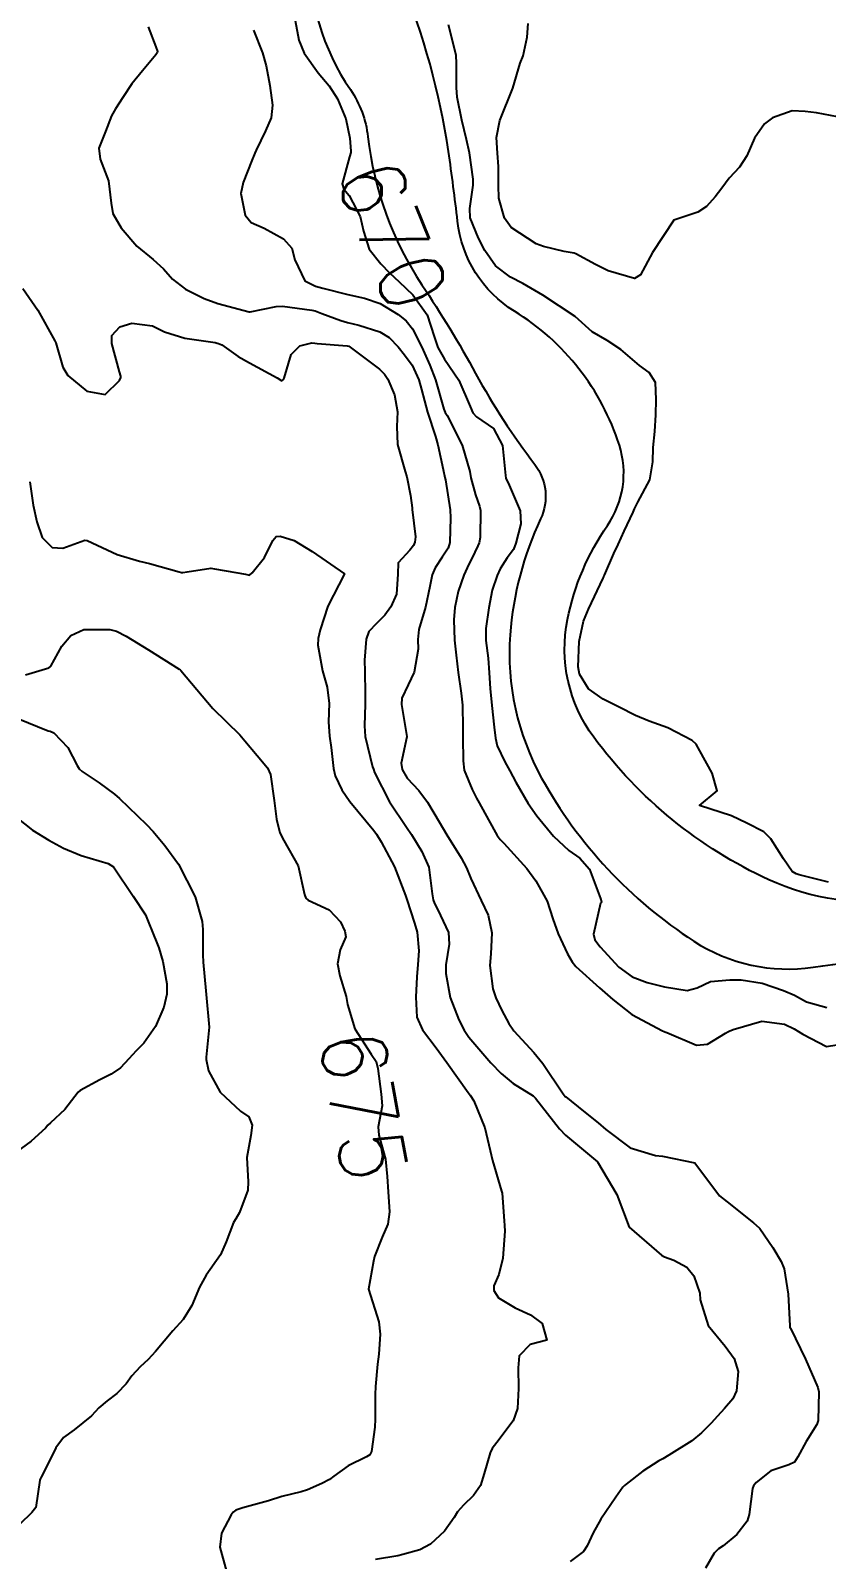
# Model space of a CAD drawing. Header units: metres. Extents: x 298520 to 308411, y 7433745 to 7450750.
# Drawn here: x 300614.1 to 300663.1, y 7444775.1 to 7444869.2 of the extents above; entities that cross this region are included whole.
import ezdxf
from ezdxf.enums import TextEntityAlignment as Align

# ---------------------------------------------------------------- set-up
doc = ezdxf.new("R2010")
doc.units = ezdxf.units.M
doc.header["$LTSCALE"] = 10
for name, color, linetype in [('Cotas', 45, 'Continuous'), ('Curvas de Nivel 1m', 11, 'Continuous'), ('Curvas de Nivel 5m', 15, 'Continuous'), ('Hidrografia', 140, 'Continuous')]:
    doc.layers.add(name, color=color, linetype=linetype)
doc.styles.add('Style-STANDARD', font='STANDARD.shx')

msp = doc.modelspace()

# ---------------------------------------------------------------- linework, layer by layer
at = {"layer": 'Curvas de Nivel 1m', "flags": 128}
for points, elevation in [([(300621.346, 7444869.386), (300621.826, 7444868.158), (300621.917, 7444867.869), (300621.906, 7444867.785), (300621.82, 7444867.667), (300620.994, 7444866.693), (300620.354, 7444865.892), (300619.784, 7444865.039), (300619.332, 7444864.35), (300619.098, 7444863.907), (300618.724, 7444862.945), (300618.306, 7444861.914), (300618.401, 7444861.249), (300618.91, 7444859.908), (300619.085, 7444858.53), (300619.175, 7444857.905), (300619.69, 7444857.013), (300620.665, 7444855.89), (300621.665, 7444855.065), (300622.292, 7444854.504), (300622.858, 7444853.862), (300623.644, 7444853.239), (300624.806, 7444852.667), (300625.631, 7444852.365), (300627.574, 7444851.851), (300627.624, 7444851.851), (300629.227, 7444852.186), (300629.629, 7444852.205), (300631.427, 7444851.961), (300631.625, 7444851.909), (300632.041, 7444851.754), (300633.201, 7444851.319), (300633.618, 7444851.203), (300634.309, 7444851.03), (300635.612, 7444850.616), (300636.175, 7444850.268), (300636.728, 7444849.693), (300637.125, 7444849.214), (300637.592, 7444848.561), (300638.009, 7444847.676), (300638.183, 7444847.064), (300638.543, 7444845.67), (300639.028, 7444844.175), (300639.171, 7444843.664), (300639.51, 7444842.141), (300639.618, 7444841.659), (300639.645, 7444841.515), (300639.928, 7444839.656), (300639.959, 7444839.175), (300639.912, 7444837.656), (300639.806, 7444837.308), (300639.449, 7444836.746), (300639.012, 7444836.094), (300638.835, 7444835.669), (300638.694, 7444834.939), (300638.411, 7444833.675), (300638.016, 7444832.298), (300637.941, 7444831.682), (300637.971, 7444831.094), (300637.726, 7444829.685), (300637.355, 7444828.887), (300636.964, 7444828.077), (300636.938, 7444827.694), (300637.279, 7444825.724), (300637.278, 7444825.69), (300636.914, 7444824.076), (300636.979, 7444823.693), (300637.288, 7444823.159), (300638, 7444822.399), (300638.541, 7444821.671), (300639.255, 7444820.462), (300639.739, 7444819.655), (300640.624, 7444818.251), (300640.941, 7444817.643), (300641.213, 7444816.977), (300641.836, 7444815.63), (300642.272, 7444814.712), (300642.495, 7444813.627), (300642.45, 7444812.337), (300642.385, 7444811.628), (300642.56, 7444810.197), (300642.745, 7444809.624), (300643.115, 7444808.854), (300643.545, 7444808.051), (300643.853, 7444807.609), (300645.083, 7444806.277), (300645.645, 7444805.584), (300646.89, 7444803.736), (300647.017, 7444803.57), (300647.053, 7444803.532), (300648.15, 7444802.66), (300649.037, 7444801.95), (300649.512, 7444801.535), (300651.016, 7444800.41), (300652.575, 7444799.939), (300653.009, 7444799.892), (300655.003, 7444799.47), (300656.504, 7444797.455), (300656.977, 7444797.084), (300658.599, 7444795.793), (300658.954, 7444795.472), (300658.989, 7444795.429), (300659.788, 7444794.264), (300660.314, 7444793.409), (300660.483, 7444792.961), (300660.735, 7444791.403), (300660.843, 7444789.441), (300660.842, 7444789.401), (300660.849, 7444789.367), (300660.882, 7444789.308), (300661.801, 7444787.391), (300662.566, 7444785.654), (300662.624, 7444785.382), (300662.576, 7444783.623), (300662.5, 7444783.383), (300661.855, 7444782.336), (300661.333, 7444781.395), (300661.136, 7444781.048), (300660.785, 7444780.893), (300659.661, 7444780.535), (300658.769, 7444779.816), (300658.602, 7444779.595), (300658.542, 7444779.432), (300658.347, 7444777.834), (300658.212, 7444777.435), (300657.569, 7444776.608), (300656.728, 7444775.914), (300656.449, 7444775.73), (300656.185, 7444775.455), (300655.641, 7444774.528)], 672), ([(300627.837, 7444869.18), (300628.383, 7444867.794), (300628.608, 7444866.995), (300628.835, 7444865.79), (300629.007, 7444864.561), (300628.925, 7444863.788), (300628.569, 7444862.984), (300627.999, 7444861.797), (300627.921, 7444861.618), (300627.737, 7444861.161), (300627.196, 7444859.808), (300627.048, 7444859.142), (300627.315, 7444857.806), (300627.696, 7444857.357), (300628.491, 7444856.992), (300629.681, 7444856.345), (300630.202, 7444855.775), (300630.382, 7444855.056), (300630.998, 7444853.767), (300631.648, 7444853.436), (300632.096, 7444853.303), (300633.641, 7444852.925), (300634.658, 7444852.699), (300635.633, 7444852.358), (300636.736, 7444851.693), (300637.234, 7444851.301), (300637.614, 7444850.812), (300638.191, 7444849.674), (300638.693, 7444848.568), (300639.036, 7444847.665), (300639.556, 7444845.863), (300639.63, 7444845.659), (300639.746, 7444845.463), (300640.685, 7444843.648), (300641.138, 7444842.015), (300641.212, 7444841.643), (300641.493, 7444840.599), (300641.744, 7444839.895), (300641.808, 7444839.635), (300641.788, 7444837.957), (300641.722, 7444837.636), (300641.643, 7444837.455), (300641.454, 7444837.071), (300640.993, 7444836.091), (300640.78, 7444835.647), (300640.426, 7444834.646), (300640.226, 7444833.652), (300640.165, 7444832.893), (300640.201, 7444831.652), (300640.298, 7444830.732), (300640.432, 7444829.649), (300640.611, 7444828.387), (300640.701, 7444827.646), (300640.723, 7444826.245), (300640.714, 7444825.646), (300640.733, 7444824.211), (300640.798, 7444823.645), (300641.281, 7444822.448), (300641.565, 7444821.924), (300641.72, 7444821.633), (300642.298, 7444820.584), (300642.829, 7444819.616), (300643.01, 7444819.382), (300643.238, 7444819.153), (300644.647, 7444817.596), (300645.212, 7444816.837), (300645.915, 7444815.583), (300646.264, 7444814.497), (300646.577, 7444813.576), (300647.161, 7444812.347), (300647.438, 7444811.848), (300647.669, 7444811.562), (300649.134, 7444810.251), (300649.946, 7444809.532), (300651.114, 7444808.61), (300653.002, 7444807.603), (300653.104, 7444807.565), (300653.149, 7444807.545), (300653.263, 7444807.498), (300655.092, 7444806.724), (300655.77, 7444806.786), (300656.89, 7444807.452), (300657.022, 7444807.532), (300657.104, 7444807.579), (300657.354, 7444807.695), (300659.111, 7444808.202), (300660.503, 7444808.012), (300661.106, 7444807.719), (300661.644, 7444807.395), (300663.092, 7444806.648), (300663.724, 7444806.74)], 671), ([(300663.778, 7444863.851), (300662.484, 7444864.094), (300661.781, 7444864.189), (300660.978, 7444864.211), (300659.777, 7444863.797), (300659.289, 7444863.427), (300658.665, 7444862.531), (300658.195, 7444861.443), (300657.736, 7444860.759), (300657.109, 7444860.076), (300656.648, 7444859.461), (300656.249, 7444858.931), (300655.706, 7444858.334), (300655.186, 7444857.99), (300653.693, 7444857.49), (300652.382, 7444855.509), (300651.659, 7444854.132), (300651.273, 7444853.908), (300649.661, 7444854.376), (300648.874, 7444854.761), (300647.671, 7444855.418), (300647.564, 7444855.453), (300646.954, 7444855.571), (300645.677, 7444855.864), (300645.235, 7444856.039), (300643.694, 7444857.045), (300643.288, 7444857.616), (300642.942, 7444858.849), (300642.913, 7444859.622), (300642.916, 7444860.804), (300642.846, 7444861.623), (300642.793, 7444862.589), (300642.987, 7444863.622), (300643.793, 7444865.61), (300644.25, 7444867.164), (300644.422, 7444867.604), (300644.682, 7444868.75), (300644.746, 7444869.601)], 671), ([(300613.643, 7444853.297), (300614.553, 7444851.961), (300615.604, 7444850.066), (300615.646, 7444849.992), (300615.662, 7444849.949), (300616.097, 7444848.452), (300616.403, 7444847.938), (300617.569, 7444846.975), (300618.701, 7444846.774), (300619.579, 7444847.618), (300619.677, 7444847.803), (300619.673, 7444847.899), (300619.586, 7444848.163), (300619.109, 7444849.905), (300619.116, 7444850.397), (300619.613, 7444850.928), (300620.357, 7444851.152), (300621.614, 7444850.993), (300622.355, 7444850.613), (300623.607, 7444850.239), (300625.473, 7444849.962), (300625.604, 7444849.93), (300625.682, 7444849.907), (300625.885, 7444849.826), (300626.885, 7444849.1), (300627.592, 7444848.711), (300629.295, 7444847.783), (300629.58, 7444847.61), (300629.679, 7444847.681), (300629.719, 7444847.779), (300630.152, 7444849.22), (300630.68, 7444849.769), (300631.419, 7444849.948), (300631.605, 7444849.93), (300631.752, 7444849.905), (300633.603, 7444849.757), (300633.698, 7444849.729), (300635.589, 7444848.328), (300635.895, 7444848.015), (300636.109, 7444847.702), (300636.519, 7444846.746), (300636.691, 7444845.693), (300636.65, 7444844.8), (300636.697, 7444843.693), (300637.178, 7444842.024), (300637.278, 7444841.692), (300637.491, 7444840.544), (300637.593, 7444839.797), (300637.603, 7444839.688), (300637.794, 7444838.013), (300637.765, 7444837.685), (300637.678, 7444837.469), (300637.455, 7444837.177), (300636.738, 7444836.402), (300636.715, 7444835.697), (300636.634, 7444834.485), (300636.292, 7444833.701), (300635.923, 7444833.189), (300635.403, 7444832.67), (300634.942, 7444832.17), (300634.76, 7444831.716), (300634.675, 7444830.416), (300634.687, 7444829.717), (300634.699, 7444828.366), (300634.698, 7444827.716), (300634.663, 7444826.376), (300634.712, 7444825.716), (300635.165, 7444823.841), (300635.211, 7444823.711), (300635.291, 7444823.508), (300636.205, 7444821.701), (300637.25, 7444820.134), (300637.553, 7444819.685), (300638.196, 7444818.639), (300638.633, 7444817.669), (300638.834, 7444816.029), (300638.887, 7444815.665), (300638.969, 7444815.442), (300639.187, 7444815.059), (300639.832, 7444813.653), (300639.884, 7444812.935), (300639.673, 7444811.655), (300639.662, 7444811.138), (300639.946, 7444809.652), (300640.472, 7444808.284), (300640.8, 7444807.643), (300641.096, 7444807.205), (300642.44, 7444805.626), (300643.066, 7444804.974), (300643.814, 7444804.363), (300645.053, 7444803.608), (300645.072, 7444803.59), (300645.184, 7444803.457), (300646.664, 7444801.574), (300647.027, 7444801.189), (300649.003, 7444799.54), (300650.201, 7444797.528), (300650.953, 7444795.52), (300652.936, 7444793.8), (300653.125, 7444793.687), (300653.711, 7444793.488), (300654.507, 7444793.054), (300654.923, 7444792.516), (300655.297, 7444791.466), (300655.317, 7444791.056), (300655.814, 7444789.461), (300656.87, 7444788.197), (300657.412, 7444787.445), (300657.655, 7444786.642), (300657.56, 7444785.443), (300657.327, 7444784.953), (300656.827, 7444784.37), (300656.39, 7444783.884), (300656.006, 7444783.458), (300655.407, 7444782.864), (300654.802, 7444782.363), (300653.398, 7444781.491), (300653.016, 7444781.271), (300652.787, 7444781.138), (300651.785, 7444780.502), (300650.766, 7444779.71), (300650.659, 7444779.627), (300650.555, 7444779.523), (300650.128, 7444778.901), (300649.214, 7444777.543), (300648.735, 7444776.713), (300648.377, 7444775.902), (300648.133, 7444775.556), (300647.33, 7444774.948)], 673), ([(300614.08, 7444841.389), (300614.272, 7444839.962), (300614.501, 7444838.931), (300614.831, 7444837.956), (300615.454, 7444837.352), (300616.095, 7444837.299), (300617.461, 7444837.799), (300617.608, 7444837.772), (300619.448, 7444836.913), (300620.817, 7444836.512), (300621.44, 7444836.357), (300623.258, 7444835.853), (300623.395, 7444835.813), (300623.432, 7444835.807), (300623.477, 7444835.805), (300623.751, 7444835.847), (300625.203, 7444836.066), (300625.436, 7444836.044), (300626.745, 7444835.81), (300627.341, 7444835.711), (300627.432, 7444835.682), (300627.579, 7444835.651), (300627.76, 7444835.797), (300628.504, 7444836.733), (300629.026, 7444837.784), (300629.233, 7444838.015), (300629.466, 7444838.04), (300630.33, 7444837.771), (300631.453, 7444837.105), (300633.433, 7444835.73), (300632.416, 7444833.745), (300631.936, 7444832.29), (300631.817, 7444831.754), (300631.795, 7444831.346), (300632.085, 7444829.749), (300632.369, 7444828.76), (300632.491, 7444827.743), (300632.458, 7444826.611), (300632.509, 7444825.742), (300632.609, 7444825.043), (300632.76, 7444823.738), (300632.853, 7444823.301), (300633.28, 7444822.435), (300633.771, 7444821.725), (300635.246, 7444819.93), (300635.409, 7444819.708), (300635.699, 7444819.244), (300636.511, 7444817.697), (300637.196, 7444815.924), (300637.261, 7444815.689), (300637.734, 7444814.237), (300637.916, 7444813.679), (300638.01, 7444812.526), (300637.947, 7444811.678), (300637.893, 7444810.928), (300637.815, 7444809.68), (300637.881, 7444808.449), (300638.238, 7444807.673), (300639.086, 7444806.563), (300639.734, 7444805.653), (300641.055, 7444803.805), (300641.173, 7444803.639), (300641.393, 7444803.293), (300642.072, 7444801.63), (300642.402, 7444800.236), (300642.535, 7444799.625), (300642.987, 7444798.078), (300643.106, 7444797.74), (300643.137, 7444797.618), (300643.254, 7444795.904), (300643.29, 7444795.615), (300643.3, 7444795.273), (300643.183, 7444793.616), (300642.923, 7444792.617), (300642.63, 7444791.908), (300642.617, 7444791.623), (300642.906, 7444791.176), (300643.941, 7444790.561), (300644.891, 7444790.133), (300645.607, 7444789.583), (300645.883, 7444788.569), (300644.87, 7444788.299), (300644.192, 7444787.6), (300644.121, 7444786.866), (300644.138, 7444785.601), (300644.071, 7444784.354), (300643.812, 7444783.605), (300642.799, 7444782.27), (300642.528, 7444781.89), (300642.402, 7444781.624), (300642.036, 7444780.366), (300641.797, 7444779.63), (300641.379, 7444779.012), (300640.751, 7444778.422), (300640.389, 7444778.001), (300640.18, 7444777.646), (300639.583, 7444776.803), (300638.726, 7444776.004), (300638.066, 7444775.67), (300637.034, 7444775.371), (300636.717, 7444775.304), (300635.348, 7444775.069)], 674), ([(300613.326, 7444826.819), (300615.191, 7444826.075), (300615.314, 7444826.043), (300615.543, 7444825.947), (300616.402, 7444825.031), (300616.98, 7444823.925), (300617.104, 7444823.736), (300617.289, 7444823.565), (300618.333, 7444822.859), (300619.276, 7444822.167), (300619.58, 7444821.897), (300621.249, 7444820.31), (300621.665, 7444819.874), (300622.377, 7444819.006), (300623.223, 7444817.85), (300624.236, 7444815.84), (300624.685, 7444814.328), (300624.722, 7444813.835), (300624.712, 7444812.279), (300624.747, 7444811.834), (300624.894, 7444810.065), (300624.914, 7444809.832), (300625.103, 7444807.83), (300624.931, 7444805.985), (300624.931, 7444805.832), (300625.073, 7444805.151), (300625.786, 7444803.823), (300627.042, 7444802.669), (300627.55, 7444802.314), (300627.758, 7444801.799), (300627.663, 7444801.161), (300627.431, 7444799.804), (300627.498, 7444798.312), (300627.489, 7444797.802), (300626.969, 7444796.426), (300626.738, 7444796.04), (300626.601, 7444795.814), (300626.151, 7444794.611), (300625.803, 7444793.821), (300624.92, 7444792.565), (300624.512, 7444791.834), (300624.041, 7444790.693), (300623.496, 7444789.844), (300622.876, 7444789.142), (300621.795, 7444787.871), (300621.36, 7444787.373), (300620.853, 7444786.924), (300620.356, 7444786.376), (300619.995, 7444785.888), (300619.434, 7444785.294), (300618.827, 7444784.832), (300618.322, 7444784.406), (300617.863, 7444783.914), (300616.804, 7444783.046), (300616.15, 7444782.585), (300615.675, 7444781.941), (300615.387, 7444781.344), (300614.775, 7444780.141), (300614.712, 7444780.012), (300614.693, 7444779.951), (300614.429, 7444778.272), (300614.2, 7444777.955), (300613.446, 7444777.252)], 676), ([(300613.254, 7444820.724), (300614.238, 7444819.96), (300615.237, 7444819.334), (300616.139, 7444818.843), (300617.228, 7444818.402), (300618.882, 7444817.903), (300619.22, 7444817.687), (300620.43, 7444815.888), (300621.182, 7444814.742), (300621.434, 7444814.135), (300621.53, 7444813.875), (300622.01, 7444812.716), (300622.261, 7444811.863), (300622.5, 7444810.492), (300622.498, 7444809.859), (300622.308, 7444809.055), (300621.811, 7444807.869), (300621.092, 7444806.834), (300620.609, 7444806.364), (300620.17, 7444805.889), (300619.645, 7444805.324), (300619.069, 7444804.94), (300618.378, 7444804.595), (300617.159, 7444803.928), (300617.052, 7444803.826), (300616.226, 7444802.754), (300615.339, 7444801.947), (300615.181, 7444801.798), (300615.028, 7444801.622), (300614.152, 7444800.822), (300613.003, 7444799.97)], 677)]:
    msp.add_lwpolyline(points, dxfattribs=dict(at, elevation=elevation))
at = {"layer": 'Curvas de Nivel 5m', "flags": 128}
for points, elevation in [([(300630.408, 7444869.772), (300630.628, 7444868.565), (300630.95, 7444867.769), (300631.805, 7444866.562), (300632.485, 7444865.75), (300632.999, 7444864.955), (300633.507, 7444863.734), (300633.755, 7444862.53), (300633.823, 7444861.729), (300633.819, 7444861.652), (300633.74, 7444861.392), (300633.289, 7444859.737), (300633.393, 7444859.408), (300633.716, 7444859.001), (300634.405, 7444857.723), (300634.604, 7444856.806), (300634.952, 7444855.717), (300635.664, 7444854.81), (300636.211, 7444854.255), (300636.794, 7444853.693), (300637.641, 7444852.902), (300638.515, 7444851.671), (300638.947, 7444850.329), (300639.185, 7444849.664), (300639.596, 7444848.944), (300640.467, 7444847.651), (300641.173, 7444846.03), (300641.338, 7444845.642), (300641.55, 7444845.396), (300642.6, 7444844.681), (300643.165, 7444843.616), (300643.344, 7444841.774), (300643.371, 7444841.612), (300643.406, 7444841.516), (300643.5, 7444841.337), (300644.249, 7444839.602), (300644.276, 7444838.801), (300643.984, 7444837.605), (300643.831, 7444837.233), (300643.449, 7444836.707), (300643.023, 7444836.032), (300642.821, 7444835.619), (300642.514, 7444834.714), (300642.317, 7444833.626), (300642.135, 7444832.363), (300642.129, 7444831.629), (300642.286, 7444830.54), (300642.347, 7444829.625), (300642.398, 7444828.669), (300642.495, 7444827.623), (300642.652, 7444826.291), (300642.723, 7444825.619), (300642.83, 7444825.139), (300643.298, 7444824.167), (300643.607, 7444823.607), (300643.987, 7444822.902), (300644.73, 7444821.595), (300645.261, 7444820.827), (300646.289, 7444819.58), (300647.234, 7444818.703), (300647.908, 7444818.238), (300648.511, 7444817.551), (300649.196, 7444815.751), (300649.244, 7444815.539), (300649.222, 7444815.511), (300649.192, 7444815.457), (300648.754, 7444813.546), (300648.831, 7444813.206), (300649.165, 7444812.771), (300650.323, 7444811.528), (300651.144, 7444810.929), (300652.07, 7444810.58), (300653.135, 7444810.321), (300654.524, 7444810.087), (300655.135, 7444810.245), (300655.964, 7444810.639), (300657.142, 7444810.747), (300657.844, 7444810.738), (300659.14, 7444810.545), (300660.455, 7444810.084), (300661.129, 7444809.788), (300661.874, 7444809.392), (300663.12, 7444809.048)], 670), ([(300663.213, 7444816.747), (300661.419, 7444817.199), (300661.221, 7444817.258), (300660.986, 7444817.402), (300660.457, 7444818.181), (300659.677, 7444819.416), (300659.247, 7444819.854), (300658.194, 7444820.378), (300657.257, 7444820.839), (300655.273, 7444821.47), (300656.364, 7444822.372), (300656.054, 7444823.462), (300655.307, 7444824.835), (300655.083, 7444825.245), (300654.839, 7444825.477), (300653.324, 7444826.25), (300652.183, 7444826.659), (300651.335, 7444827.019), (300650.335, 7444827.53), (300649.348, 7444828.017), (300648.456, 7444828.655), (300647.89, 7444829.562), (300647.805, 7444830.001), (300647.87, 7444831.563), (300648.146, 7444832.814), (300648.441, 7444833.555), (300649.351, 7444835.46), (300649.389, 7444835.541), (300649.404, 7444835.57), (300649.434, 7444835.641), (300650.018, 7444836.971), (300650.266, 7444837.532), (300650.646, 7444838.353), (300651.19, 7444839.523), (300651.28, 7444839.727), (300651.489, 7444840.13), (300652.221, 7444841.509), (300652.41, 7444842.616), (300652.432, 7444843.507), (300652.532, 7444844.494), (300652.601, 7444845.504), (300652.617, 7444846.455), (300652.565, 7444847.505), (300652.192, 7444848.114), (300651.593, 7444848.558), (300650.449, 7444849.532), (300649.608, 7444850.079), (300648.675, 7444850.616), (300647.623, 7444851.57), (300645.642, 7444852.882), (300644.408, 7444853.602), (300643.657, 7444853.984), (300642.725, 7444854.686), (300642.075, 7444855.634), (300641.684, 7444856.381), (300641.165, 7444857.645), (300641.138, 7444858.216), (300641.348, 7444859.644), (300641.347, 7444860.023), (300641.13, 7444861.646), (300640.952, 7444862.451), (300640.648, 7444863.651), (300640.378, 7444865.063), (300640.318, 7444865.655), (300640.328, 7444867.135), (300640.312, 7444867.655), (300639.841, 7444869.522)], 670), ([(300613.809, 7444829.515), (300615.241, 7444829.951), (300615.32, 7444829.994), (300615.364, 7444830.051), (300616.037, 7444831.286), (300616.6, 7444831.932), (300617.397, 7444832.295), (300619.001, 7444832.299), (300619.396, 7444832.198), (300620.007, 7444831.894), (300621.38, 7444831.046), (300623.269, 7444829.851), (300623.323, 7444829.811), (300623.362, 7444829.771), (300625.002, 7444827.833), (300625.337, 7444827.442), (300627.001, 7444825.813), (300627.309, 7444825.459), (300628.052, 7444824.55), (300628.696, 7444823.789), (300628.884, 7444823.382), (300629.107, 7444821.782), (300629.256, 7444820.626), (300629.459, 7444819.778), (300629.693, 7444819.321), (300630.584, 7444817.766), (300630.973, 7444815.986), (300631.049, 7444815.761), (300631.192, 7444815.64), (300632.493, 7444815.047), (300633.179, 7444814.304), (300633.455, 7444813.727), (300633.511, 7444813.385), (300633.162, 7444812.589), (300633.014, 7444811.732), (300633.142, 7444810.983), (300633.531, 7444809.726), (300633.624, 7444809.219), (300634.065, 7444807.72), (300635.08, 7444806.163), (300635.376, 7444805.707), (300635.493, 7444805.282), (300635.693, 7444803.704), (300635.761, 7444802.988), (300635.51, 7444801.705), (300635.541, 7444801.189), (300635.959, 7444799.7), (300636.06, 7444798.631), (300636.112, 7444797.699), (300636.209, 7444796.46), (300636.099, 7444795.699), (300635.755, 7444794.897), (300635.285, 7444793.706), (300635.214, 7444793.423), (300634.913, 7444791.71), (300635.546, 7444789.703), (300635.636, 7444788.942), (300635.542, 7444787.703), (300635.469, 7444787.092), (300635.338, 7444785.705), (300635.323, 7444785.218), (300635.323, 7444783.705), (300635.292, 7444783.222), (300635.103, 7444781.707), (300634.997, 7444781.501), (300634.788, 7444781.382), (300633.666, 7444780.84), (300632.77, 7444780.188), (300632.51, 7444780), (300632.031, 7444779.747), (300631.15, 7444779.365), (300630.758, 7444779.238), (300629.586, 7444778.941), (300628.752, 7444778.671), (300627.184, 7444778.24), (300626.746, 7444778.103), (300626.577, 7444777.979), (300626.455, 7444777.813), (300625.867, 7444776.683), (300625.762, 7444775.82), (300626.183, 7444774.332)], 675)]:
    msp.add_lwpolyline(points, dxfattribs=dict(at, elevation=elevation))
at = {"layer": 'Hidrografia'}
for points in [[(300667.989, 7444815.737, -0.148295), (300659.553, 7444816.899, -0.126583), (300648.77, 7444825.676, -0.211744), (300647.16, 7444832.927, -0.101881), (300649.612, 7444838.698, 0.232807), (300650.348, 7444843.647, 0.17896), (300643.894, 7444851.892, -0.230878), (300640.389, 7444857.427, 0.009102), (300639.833, 7444861.716, 0.061066), (300636.92, 7444872.281, -0.237866), (300637.527, 7444880.257, 0.087464), (300641.475, 7444890.478, 0.114384), (300641.016, 7444904.094, 0.042215), (300637.354, 7444914.256, -0.138278), (300635.473, 7444926.258, 0.42438)], [(300629.886, 7444922.528, -0.129423), (300635.59, 7444912.046, -0.050057), (300637.232, 7444900.473, -0.107688), (300635.436, 7444890.233, 0.007038), (300633.529, 7444885.375, 0.023436), (300632.371, 7444881.802, 0.062127), (300631.257, 7444874.017, 0.155645), (300633.796, 7444865.528, -0.122503), (300634.873, 7444862.629, 0.119595), (300638.2, 7444853.513, -0.021685), (300641.505, 7444848.057, 0.037993), (300645.15, 7444842.461, -0.280736), (300645.505, 7444839.113, 0.09233), (300643.628, 7444831.98, 0.145884), (300645.568, 7444823.156, 0.123), (300654.936, 7444813.118, 0.181949), (300662.267, 7444811.516, -0.029034), (300672.136, 7444812.375, -0.06875)]]:
    msp.add_lwpolyline(points, format="xyb", dxfattribs=at)

# ---------------------------------------------------------------- texts
at = {"layer": 'Cotas', "style": 'Style-STANDARD'}
for s, rotation, p in [('670', 292.10665, (300636.382, 7444856.6, 670)), ('675', 280.07145, (300634.593, 7444803.028, 675))]:
    msp.add_text(s, height=4, rotation=rotation, dxfattribs=at).set_placement(p, align=Align.MIDDLE_CENTER)

doc.saveas('drawing.dxf')
